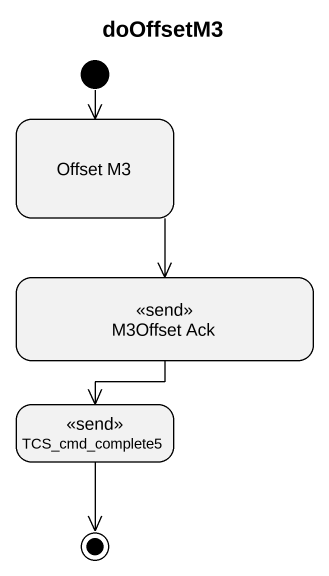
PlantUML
@startuml
title doOffsetM3
hide empty description
state "Offset M3" as Offset_M3
state "M3Offset Ack" as M3Offset_Ack <<send>>
state TCS_cmd_complete5 <<send>>
[*] --> Offset_M3
Offset_M3 --> M3Offset_Ack
M3Offset_Ack --> TCS_cmd_complete5
TCS_cmd_complete5 --> [*]
@enduml
